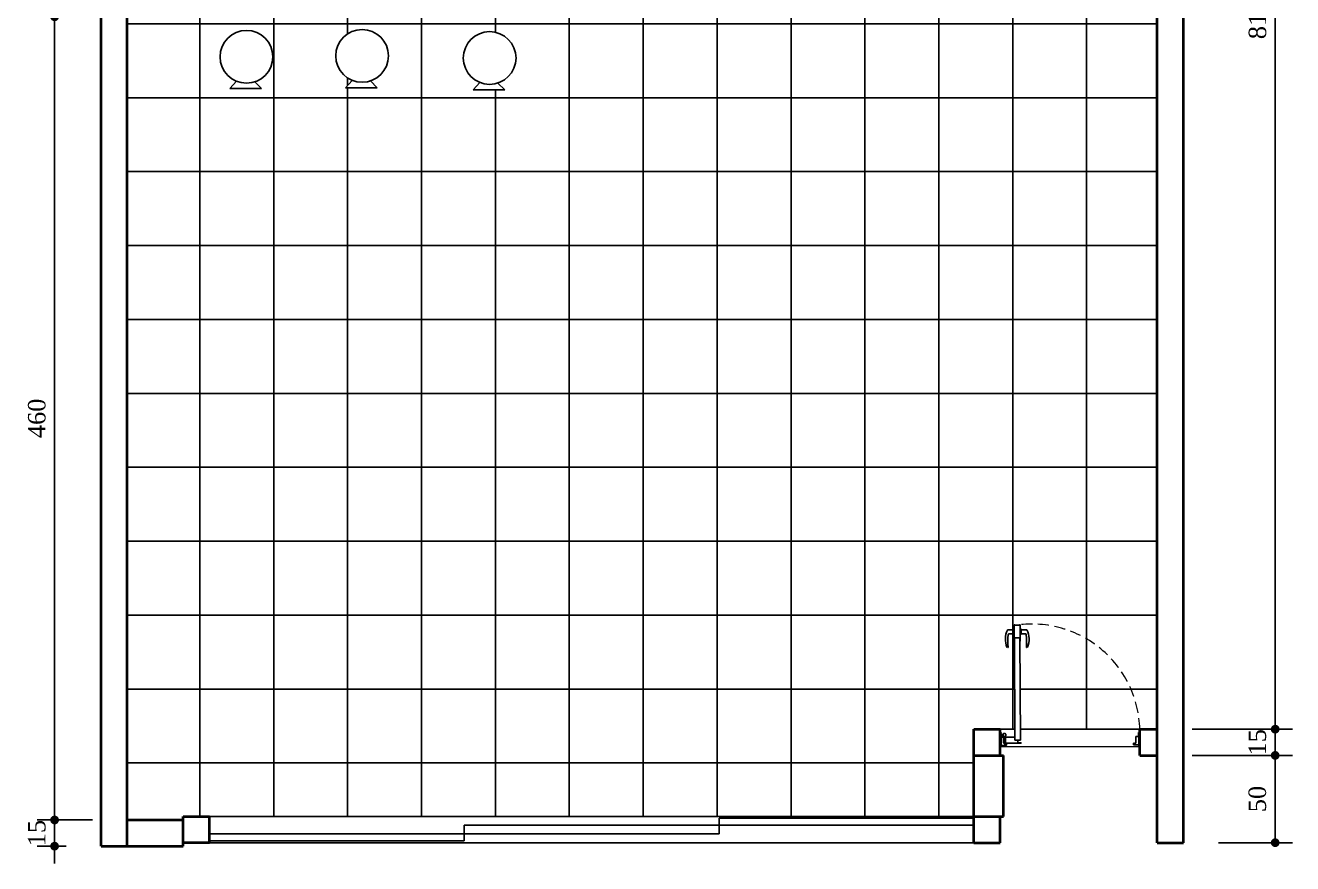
# Model space of a CAD drawing. Header units: millimetres. Extents: x 124972 to 152645, y 1647 to 10452.
# Drawn here: x 151919 to 152645, y 8028 to 8508 of the extents above; entities that cross this region are included whole.
import ezdxf

# ---------------------------------------------------------------- set-up
doc = ezdxf.new("R2010")
doc.units = ezdxf.units.MM
doc.linetypes.add('HIDDEN', pattern=[9.525, 6.35, -3.175])
for name, color, linetype in [('ACESSORIOS', 2, 'Continuous'), ('Hachuria - Moveis', 1, 'Continuous'), ('Piso', 55, 'Continuous'), ('PN010', 1, 'Continuous')]:
    doc.layers.add(name, color=color, linetype=linetype)
doc.layers.add('Parede Corte', color=4, linetype='Continuous', lineweight=40)
doc.layers.add('Projeção Portas', color=55, linetype='HIDDEN', lineweight=5)
doc.styles.add('Valéria', font='romantic.ttf', dxfattribs={"height": 10})
doc.dimstyles.new('Cota - 50', dxfattribs={"dimtxt": 10, "dimasz": 5, "dimexe": 10, "dimexo": 20, "dimgap": 5, "dimtad": 1, "dimtxsty": 'Valéria', "dimblk": 'DOT', "dimcen": 0, "dimclrd": 12, "dimclre": 12, "dimclrt": 2, "dimazin": 2, "dimtfac": 1, "dimtix": 1, "dimtmove": 0, "dimatfit": 3, "dimldrblk": 'DOT', "dimfxl": 1, "dimarcsym": 0})

# ---------------------------------------------------------------- blocks, each defined once
blk = doc.blocks.new('_Dot')
at = {"color": 0, "linetype": 'ByBlock', "lineweight": -2}
blk.add_line((-0.5, 0), (-1, 0), dxfattribs=at)
at = {"color": 0, "linetype": 'ByBlock', "const_width": 0.5}
blk.add_lwpolyline([(-0.25, 0, 1), (0.25, 0, 1)], format="xyb", close=True, dxfattribs=at)
blk = doc.blocks.new('*D1223')
at = {"color": 12, "lineweight": -2, "transparency": 16777216}
for p, q in [((152602.45, 8918.01), (152645.02, 8918.01)), ((152635.02, 8913.01), (152635.02, 8110.01)), ((152587.45, 8105.01), (152645.02, 8105.01))]:
    blk.add_line(p, q, dxfattribs=at)
at = {"layer": 'Defpoints', "color": 0, "transparency": 16777216}
for p in [(152582.45, 8918.01), (152567.45, 8105.01), (152635.02, 8105.01)]:
    blk.add_point(p, dxfattribs=at)
at = {"color": 12, "lineweight": -2, "transparency": 16777216, "xscale": 5, "yscale": 5, "zscale": 5}
for p, rotation in [((152635.02, 8918.01), 90), ((152635.02, 8105.01), 270)]:
    blk.add_blockref('_Dot', p, dxfattribs=dict(at, rotation=rotation))
at = {"color": 2, "transparency": 16777216, "insert": (152624.92, 8511.51), "char_height": 10, "attachment_point": 5, "rotation": 90, "style": 'Valéria'}
blk.add_mtext('813', dxfattribs=at)
blk = doc.blocks.new('*D1224')
at = {"color": 12, "lineweight": -2, "transparency": 16777216}
for p, q in [((152635.02, 8110.01), (152635.02, 8115.01)), ((152587.45, 8105.01), (152645.02, 8105.01)), ((152635.02, 8105.01), (152635.02, 8090.01)), ((152587.45, 8090.01), (152645.02, 8090.01)), ((152635.02, 8085.01), (152635.02, 8080.01))]:
    blk.add_line(p, q, dxfattribs=at)
at = {"layer": 'Defpoints', "color": 0, "transparency": 16777216}
for p in [(152567.45, 8105.01), (152567.45, 8090.01), (152635.02, 8090.01)]:
    blk.add_point(p, dxfattribs=at)
at = {"color": 12, "lineweight": -2, "transparency": 16777216, "xscale": 5, "yscale": 5, "zscale": 5}
for p, rotation in [((152635.02, 8105.01), 270), ((152635.02, 8090.01), 90)]:
    blk.add_blockref('_Dot', p, dxfattribs=dict(at, rotation=rotation))
at = {"color": 2, "transparency": 16777216, "insert": (152624.83, 8097.51), "char_height": 10, "attachment_point": 5, "rotation": 90, "style": 'Valéria'}
blk.add_mtext('15', dxfattribs=at)
blk = doc.blocks.new('*D1225')
at = {"color": 12, "lineweight": -2, "transparency": 16777216}
for p, q in [((152587.45, 8090.01), (152645.02, 8090.01)), ((152635.02, 8085.01), (152635.02, 8045.01)), ((152602.45, 8040.01), (152645.02, 8040.01))]:
    blk.add_line(p, q, dxfattribs=at)
at = {"layer": 'Defpoints', "color": 0, "transparency": 16777216}
for p in [(152567.45, 8090.01), (152582.45, 8040.01), (152635.02, 8040.01)]:
    blk.add_point(p, dxfattribs=at)
at = {"color": 12, "lineweight": -2, "transparency": 16777216, "xscale": 5, "yscale": 5, "zscale": 5}
for p, rotation in [((152635.02, 8090.01), 90), ((152635.02, 8040.01), 270)]:
    blk.add_blockref('_Dot', p, dxfattribs=dict(at, rotation=rotation))
at = {"color": 2, "transparency": 16777216, "insert": (152624.83, 8065.01), "char_height": 10, "attachment_point": 5, "rotation": 90, "style": 'Valéria'}
blk.add_mtext('50', dxfattribs=at)
blk = doc.blocks.new('*D1226')
at = {"color": 12, "lineweight": -2, "transparency": 16777216}
for p, q in [((151957.45, 8513.01), (151925.79, 8513.01)), ((151935.79, 8508.01), (151935.79, 8058.01)), ((151957.45, 8053.01), (151925.79, 8053.01))]:
    blk.add_line(p, q, dxfattribs=at)
at = {"layer": 'Defpoints', "color": 0, "transparency": 16777216}
for p in [(151977.45, 8513.01), (151935.79, 8053.01), (151977.45, 8053.01)]:
    blk.add_point(p, dxfattribs=at)
at = {"color": 12, "lineweight": -2, "transparency": 16777216, "xscale": 5, "yscale": 5, "zscale": 5}
for p, rotation in [((151935.79, 8513.01), 90), ((151935.79, 8053.01), 270)]:
    blk.add_blockref('_Dot', p, dxfattribs=dict(at, rotation=rotation))
at = {"color": 2, "transparency": 16777216, "insert": (151925.64, 8283.01), "char_height": 10, "attachment_point": 5, "rotation": 90, "style": 'Valéria'}
blk.add_mtext('460', dxfattribs=at)
blk = doc.blocks.new('*D1227')
at = {"color": 12, "lineweight": -2, "transparency": 16777216}
for p, q in [((151935.79, 8058.01), (151935.79, 8063.01)), ((151957.45, 8053.01), (151925.79, 8053.01)), ((151935.79, 8053.01), (151935.79, 8038.01)), ((151942.45, 8038.01), (151925.79, 8038.01)), ((151935.79, 8033.01), (151935.79, 8028.01))]:
    blk.add_line(p, q, dxfattribs=at)
at = {"layer": 'Defpoints', "color": 0, "transparency": 16777216}
for p in [(151977.45, 8053.01), (151935.79, 8038.01), (151962.45, 8038.01)]:
    blk.add_point(p, dxfattribs=at)
at = {"color": 12, "lineweight": -2, "transparency": 16777216, "xscale": 5, "yscale": 5, "zscale": 5}
for p, rotation in [((151935.79, 8053.01), 270), ((151935.79, 8038.01), 90)]:
    blk.add_blockref('_Dot', p, dxfattribs=dict(at, rotation=rotation))
at = {"color": 2, "transparency": 16777216, "insert": (151925.6, 8045.51), "char_height": 10, "attachment_point": 5, "rotation": 90, "style": 'Valéria'}
blk.add_mtext('15', dxfattribs=at)

msp = doc.modelspace()

# ---------------------------------------------------------------- hatches: boundary and pattern name
at = {"layer": 'Piso'}
h = msp.add_hatch(dxfattribs=at)
h.set_pattern_fill('ANSI37', color=256, scale=13.33333, angle=-45)
h.paths.add_polyline_path([(152175.478, 8471.219), (152179.323, 8475.416, -0.3051725), (152169.906, 8489.408, -1), (152200.113, 8489.408, -0.3229103), (152189.782, 8475.078), (152193.662, 8471.219)], flags=16)
h.paths.add_polyline_path([(152120.574, 8472.416), (152102.39, 8472.416), (152106.235, 8476.614, -0.3051725), (152096.818, 8490.606, -1), (152127.026, 8490.606, -0.3229103), (152116.694, 8476.276)], flags=16)
h.paths.add_polyline_path([(152054.361, 8471.893), (152036.178, 8471.893), (152040.023, 8476.09, -0.3051725), (152030.605, 8490.082, -1), (152060.813, 8490.082, -0.3229103), (152050.481, 8475.752)], flags=16)
h.paths.add_polyline_path([(152485.884, 8105.006), (152485.641, 8157.309), (152488.822, 8157.324), (152489.065, 8105.006), (152567.445, 8105.006), (152567.445, 8648.006), (152484.445, 8648.006), (152484.445, 8918.006), (152384.445, 8918.006), (152384.445, 8633.006), (152311.441, 8633.006), (152311.441, 8630.006), (152127.445, 8630.006), (152127.445, 8633.006), (152119.445, 8633.006), (152119.445, 8918.006), (151977.445, 8918.006), (151980.291, 8908.29), (151982.125, 8908.29), (151982.125, 8912.873), (152052.25, 8912.873), (152053.166, 8911.04), (152053.166, 8844.779), (152055.916, 8844.779), (152055.916, 8847.79), (152057.75, 8847.79), (152057.75, 8843.207), (152053.166, 8843.207), (152053.166, 8838.623), (151982.125, 8838.623), (151980.291, 8843.207), (151977.445, 8843.207), (151977.445, 8828.006), (152037.445, 8828.006), (152037.445, 8655.506), (152067.3, 8655.506), (152067.3, 8553.006), (152277.445, 8553.006), (152277.445, 8513.006), (151977.445, 8513.006), (151977.445, 8053.006), (152009.445, 8053.006), (152009.445, 8055.006), (152462.445, 8055.006), (152462.445, 8105.006)])

# ---------------------------------------------------------------- linework, layer by layer
at = {"color": 1}
for p, q in [((152484.961, 8161.966), (152481.893, 8161.952)), ((152484.959, 8162.216), (152484.971, 8159.666)), ((152485.069, 8162.316), (152485.059, 8162.316)), ((152485.447, 8164.818), (152485.84, 8164.82)), ((152485.491, 8155.358), (152485.447, 8164.818)), ((152485.474, 8159.008), (152485.457, 8162.628)), ((152485.84, 8164.82), (152485.841, 8164.62)), ((152485.841, 8164.62), (152486.208, 8164.622)), ((152486.208, 8164.622), (152486.238, 8164.592)), ((152486.238, 8164.592), (152486.268, 8164.622)), ((152486.268, 8164.622), (152486.298, 8164.592)), ((152486.298, 8164.592), (152486.328, 8164.622)), ((152486.328, 8164.622), (152486.358, 8164.592)), ((152486.358, 8164.592), (152486.388, 8164.622)), ((152486.388, 8164.622), (152486.418, 8164.593)), ((152486.418, 8164.593), (152486.448, 8164.623)), ((152486.448, 8164.623), (152486.478, 8164.593)), ((152486.478, 8164.593), (152486.508, 8164.623)), ((152486.508, 8164.623), (152486.538, 8164.593)), ((152486.538, 8164.593), (152486.568, 8164.623)), ((152486.568, 8164.623), (152486.598, 8164.593)), ((152486.598, 8164.593), (152486.628, 8164.624)), ((152486.628, 8164.624), (152486.658, 8164.594)), ((152486.658, 8164.594), (152486.688, 8164.624)), ((152486.688, 8164.624), (152486.718, 8164.594)), ((152486.718, 8164.594), (152486.748, 8164.624)), ((152486.748, 8164.624), (152486.778, 8164.594)), ((152486.778, 8164.594), (152486.808, 8164.624)), ((152486.808, 8164.624), (152486.838, 8164.595)), ((152486.838, 8164.595), (152486.868, 8164.625)), ((152486.868, 8164.625), (152486.898, 8164.595)), ((152486.898, 8164.595), (152486.928, 8164.625)), ((152486.928, 8164.625), (152487.468, 8164.627)), ((152487.468, 8164.627), (152487.498, 8164.598)), ((152487.498, 8164.598), (152487.528, 8164.628)), ((152487.528, 8164.628), (152487.558, 8164.598)), ((152487.558, 8164.598), (152487.588, 8164.628)), ((152487.588, 8164.628), (152487.618, 8164.598)), ((152487.618, 8164.598), (152487.648, 8164.628)), ((152487.648, 8164.628), (152487.678, 8164.598)), ((152487.678, 8164.598), (152487.708, 8164.629)), ((152487.708, 8164.629), (152487.738, 8164.599)), ((152487.738, 8164.599), (152487.768, 8164.629)), ((152487.768, 8164.629), (152487.798, 8164.599)), ((152487.798, 8164.599), (152487.828, 8164.629)), ((152487.828, 8164.629), (152487.858, 8164.599)), ((152487.858, 8164.599), (152487.888, 8164.629)), ((152487.888, 8164.629), (152487.918, 8164.6)), ((152487.918, 8164.6), (152487.948, 8164.63)), ((152487.948, 8164.63), (152487.978, 8164.6)), ((152487.978, 8164.6), (152488.008, 8164.63)), ((152488.008, 8164.63), (152488.038, 8164.6)), ((152488.038, 8164.6), (152488.068, 8164.63)), ((152488.068, 8164.63), (152488.098, 8164.6)), ((152488.098, 8164.6), (152488.128, 8164.631)), ((152488.128, 8164.631), (152488.158, 8164.601)), ((152488.158, 8164.601), (152488.188, 8164.631)), ((152488.188, 8164.631), (152488.555, 8164.633)), ((152488.554, 8164.833), (152488.947, 8164.834)), ((152488.555, 8164.633), (152488.554, 8164.833)), ((152488.947, 8164.834), (152488.991, 8155.374)), ((152488.974, 8159.024), (152488.957, 8162.644)), ((152489.349, 8162.336), (152489.359, 8162.336)), ((152489.459, 8162.237), (152489.471, 8159.687)), ((152489.461, 8161.987), (152492.528, 8162.001)), ((152482.636, 8159.655), (152484.971, 8159.666)), ((152484.971, 8159.666), (152484.972, 8159.416)), ((152485.073, 8159.316), (152485.083, 8159.316)), ((152485.641, 8155.359), (152485.491, 8155.358)), ((152488.832, 8157.324), (152485.632, 8157.309)), ((152485.632, 8157.309), (152485.641, 8155.359)), ((152485.913, 8098.74), (152485.641, 8157.309)), ((152489.094, 8098.755), (152488.822, 8157.324)), ((152488.841, 8155.374), (152488.832, 8157.324)), ((152488.991, 8155.374), (152488.841, 8155.374)), ((152489.373, 8159.336), (152489.363, 8159.336)), ((152491.806, 8159.698), (152489.471, 8159.687)), ((152489.471, 8159.687), (152489.472, 8159.437)), ((152478.154, 8102.984), (152477.454, 8102.981)), ((152477.454, 8102.981), (152477.46, 8101.751)), ((152477.607, 8102.381), (152477.605, 8102.781)), ((152477.605, 8102.781), (152477.605, 8102.781)), ((152477.607, 8102.381), (152477.607, 8102.381)), ((152477.608, 8102.181), (152478.008, 8102.183)), ((152477.61, 8101.751), (152477.608, 8102.181)), ((152477.655, 8102.831), (152478.069, 8102.833)), ((152477.655, 8102.831), (152477.655, 8102.831)), ((152478.071, 8102.333), (152477.657, 8102.331)), ((152477.657, 8102.331), (152477.657, 8102.331)), ((152478.008, 8102.183), (152478.008, 8102.183)), ((152478.058, 8102.133), (152478.058, 8102.133)), ((152478.058, 8102.133), (152478.088, 8095.783)), ((152478.069, 8102.833), (152478.119, 8102.784)), ((152478.121, 8102.384), (152478.071, 8102.333)), ((152478.119, 8102.784), (152478.205, 8102.834)), ((152478.207, 8102.334), (152478.121, 8102.384)), ((152478.154, 8102.984), (152478.154, 8102.984)), ((152478.205, 8102.834), (152478.205, 8102.934)), ((152478.205, 8102.934), (152478.205, 8102.934)), ((152478.216, 8100.454), (152478.207, 8102.334)), ((152479.172, 8101.285, 19), (152479.168, 8102.185, 19)), ((152479.467, 8102.486, 19), (152480.367, 8102.49, 19)), ((152480.668, 8102.192, 19), (152480.672, 8101.292, 19)), ((152557.461, 8103.352), (152556.704, 8103.349)), ((152556.704, 8103.349), (152556.704, 8103.199)), ((152556.704, 8103.199), (152556.791, 8103.149)), ((152556.793, 8102.749), (152556.707, 8102.699)), ((152556.707, 8102.699), (152556.715, 8100.819)), ((152556.791, 8103.149), (152556.841, 8103.199)), ((152556.843, 8102.699), (152556.793, 8102.749)), ((152556.841, 8103.199), (152557.254, 8103.201)), ((152557.257, 8102.701), (152556.843, 8102.699)), ((152556.857, 8102.549), (152557.307, 8102.551)), ((152556.887, 8096.149), (152556.857, 8102.549)), ((152557.304, 8103.151), (152557.306, 8102.751)), ((152557.307, 8102.551), (152557.309, 8102.101)), ((152557.36, 8102.052), (152557.461, 8102.052)), ((152477.586, 8096.261), (152477.445, 8096.26)), ((152477.586, 8096.261), (152477.586, 8096.261)), ((152477.61, 8101.751), (152477.61, 8101.751)), ((152477.638, 8095.781), (152477.636, 8096.211)), ((152477.636, 8096.211), (152477.636, 8096.211)), ((152478.088, 8095.783), (152477.638, 8095.781)), ((152477.639, 8095.581), (152477.639, 8095.581)), ((152477.641, 8095.181), (152477.639, 8095.581)), ((152477.641, 8095.181), (152477.641, 8095.181)), ((152477.689, 8095.632), (152478.102, 8095.633)), ((152477.689, 8095.632), (152477.689, 8095.632)), ((152478.104, 8095.133), (152477.691, 8095.132)), ((152477.691, 8095.132), (152477.691, 8095.132)), ((152478.102, 8095.633), (152478.152, 8095.584)), ((152478.154, 8095.184), (152478.104, 8095.133)), ((152478.152, 8095.584), (152478.239, 8095.634)), ((152478.241, 8095.134), (152478.154, 8095.184)), ((152479.766, 8100.461), (152478.216, 8100.454)), ((152478.239, 8095.634), (152480.669, 8095.645)), ((152478.241, 8095.007), (152478.241, 8095.134)), ((152478.241, 8095.034), (152478.241, 8095.034)), ((152479.33, 8099.669), (152479.36, 8099.699)), ((152479.36, 8099.639), (152479.33, 8099.669)), ((152479.33, 8099.609), (152479.36, 8099.639)), ((152479.36, 8099.579), (152479.33, 8099.609)), ((152479.33, 8099.549), (152479.36, 8099.579)), ((152479.361, 8099.519), (152479.33, 8099.549)), ((152479.331, 8099.489), (152479.361, 8099.519)), ((152479.361, 8099.459), (152479.331, 8099.489)), ((152479.331, 8099.429), (152479.361, 8099.459)), ((152479.361, 8099.399), (152479.331, 8099.429)), ((152479.331, 8099.369), (152479.361, 8099.399)), ((152479.361, 8099.339), (152479.331, 8099.369)), ((152479.331, 8099.309), (152479.361, 8099.339)), ((152479.362, 8099.279), (152479.331, 8099.309)), ((152479.332, 8099.249), (152479.362, 8099.279)), ((152479.362, 8099.219), (152479.332, 8099.249)), ((152479.332, 8099.189), (152479.362, 8099.219)), ((152479.362, 8099.159), (152479.332, 8099.189)), ((152479.332, 8099.129), (152479.362, 8099.159)), ((152479.362, 8099.099), (152479.332, 8099.129)), ((152479.333, 8099.069), (152479.362, 8099.099)), ((152479.363, 8099.039), (152479.333, 8099.069)), ((152479.333, 8099.009), (152479.363, 8099.039)), ((152479.363, 8098.979), (152479.333, 8099.009)), ((152479.334, 8098.709), (152479.364, 8098.739)), ((152479.364, 8098.679), (152479.334, 8098.709)), ((152479.336, 8098.409), (152479.366, 8098.439)), ((152479.366, 8098.379), (152479.336, 8098.409)), ((152479.336, 8098.349), (152479.366, 8098.379)), ((152479.366, 8098.319), (152479.336, 8098.349)), ((152479.336, 8098.289), (152479.366, 8098.319)), ((152479.366, 8098.259), (152479.336, 8098.289)), ((152479.336, 8098.229), (152479.366, 8098.259)), ((152479.367, 8098.199), (152479.336, 8098.229)), ((152479.337, 8098.169), (152479.367, 8098.199)), ((152479.367, 8098.139), (152479.337, 8098.169)), ((152479.337, 8098.109), (152479.367, 8098.139)), ((152479.367, 8098.079), (152479.337, 8098.109)), ((152479.337, 8098.049), (152479.367, 8098.079)), ((152479.367, 8098.019), (152479.337, 8098.049)), ((152479.338, 8097.989), (152479.367, 8098.019)), ((152479.368, 8097.959), (152479.338, 8097.989)), ((152479.338, 8097.929), (152479.368, 8097.959)), ((152479.368, 8097.899), (152479.338, 8097.929)), ((152479.338, 8097.869), (152479.368, 8097.899)), ((152479.368, 8097.839), (152479.338, 8097.869)), ((152479.338, 8097.809), (152479.368, 8097.839)), ((152479.369, 8097.779), (152479.338, 8097.809)), ((152479.339, 8097.749), (152479.369, 8097.779)), ((152479.369, 8097.719), (152479.339, 8097.749)), ((152479.357, 8100.309), (152479.597, 8100.31)), ((152479.36, 8099.699), (152479.357, 8100.309)), ((152479.364, 8098.739), (152479.363, 8098.979)), ((152479.366, 8098.439), (152479.364, 8098.679)), ((152479.372, 8097.109), (152479.369, 8097.719)), ((152479.612, 8097.11), (152479.372, 8097.109)), ((152479.385, 8099.688, 19), (152479.382, 8100.238, 19)), ((152479.435, 8099.638, 19), (152479.385, 8099.688, 19)), ((152479.394, 8097.738, 19), (152479.444, 8097.788, 19)), ((152479.396, 8097.188, 19), (152479.394, 8097.738, 19)), ((152479.432, 8100.288, 19), (152479.542, 8100.288, 19)), ((152479.436, 8099.313, 19), (152479.435, 8099.638, 19)), ((152479.487, 8099.263, 19), (152479.436, 8099.313, 19)), ((152479.437, 8099.213, 19), (152479.487, 8099.263, 19)), ((152479.439, 8098.852, 19), (152479.437, 8099.213, 19)), ((152479.442, 8098.213, 19), (152479.44, 8098.567, 19)), ((152479.492, 8098.163, 19), (152479.442, 8098.213, 19)), ((152479.442, 8098.113, 19), (152479.492, 8098.163, 19)), ((152479.444, 8097.788, 19), (152479.442, 8098.113, 19)), ((152479.557, 8097.139, 19), (152479.447, 8097.138, 19)), ((152479.589, 8100.987, 19), (152479.474, 8100.986, 19)), ((152479.592, 8100.239, 19), (152479.593, 8100.014, 19)), ((152479.597, 8100.31), (152479.598, 8100.04)), ((152479.598, 8100.04), (152479.598, 8100.04)), ((152479.605, 8097.414, 19), (152479.606, 8097.189, 19)), ((152479.61, 8097.38), (152479.61, 8097.38)), ((152479.61, 8097.38), (152479.612, 8097.11)), ((152479.646, 8100.016), (152479.768, 8100.106)), ((152479.646, 8100.016), (152479.646, 8100.016)), ((152479.781, 8097.323), (152479.657, 8097.406)), ((152479.657, 8097.406), (152479.657, 8097.406)), ((152479.671, 8099.973, 19), (152479.793, 8100.056, 19)), ((152479.805, 8097.374, 19), (152479.683, 8097.456, 19)), ((152479.768, 8100.106), (152479.766, 8100.461)), ((152479.784, 8096.661), (152479.781, 8097.323)), ((152480.559, 8096.665), (152479.784, 8096.661)), ((152479.793, 8100.056, 19), (152479.79, 8100.788, 19)), ((152479.807, 8097.065, 19), (152479.805, 8097.374, 19)), ((152480.076, 8097.215, 19), (152479.892, 8097.03, 19)), ((152480.063, 8099.966, 19), (152480.014, 8099.916, 19)), ((152480.014, 8099.916, 19), (152480.025, 8097.516, 19)), ((152480.025, 8097.516, 19), (152480.075, 8097.466, 19)), ((152480.06, 8100.789, 19), (152480.063, 8099.966, 19)), ((152480.075, 8097.466, 19), (152480.076, 8097.215, 19)), ((152485.905, 8100.49), (152480.086, 8100.463)), ((152480.086, 8100.463), (152480.088, 8100.07)), ((152480.088, 8100.07), (152480.18, 8100.022)), ((152480.192, 8097.405), (152480.101, 8097.356)), ((152480.101, 8097.356), (152480.102, 8096.963)), ((152480.102, 8096.963), (152489.462, 8097.006)), ((152480.257, 8100.314), (152480.497, 8100.315)), ((152480.258, 8100.064), (152480.257, 8100.314)), ((152480.374, 8100.99, 19), (152480.259, 8100.99, 19)), ((152480.272, 8097.114), (152480.271, 8097.364)), ((152480.512, 8097.115), (152480.272, 8097.114)), ((152480.485, 8096.315), (152480.484, 8096.565)), ((152480.484, 8096.565), (152480.609, 8096.565)), ((152481.035, 8096.317), (152480.485, 8096.315)), ((152480.497, 8100.315), (152480.5, 8099.705)), ((152480.5, 8099.705), (152480.53, 8099.675)), ((152480.53, 8099.675), (152480.5, 8099.645)), ((152480.5, 8099.645), (152480.53, 8099.615)), ((152480.53, 8099.615), (152480.5, 8099.585)), ((152480.5, 8099.585), (152480.53, 8099.555)), ((152480.53, 8099.555), (152480.5, 8099.525)), ((152480.5, 8099.525), (152480.531, 8099.495)), ((152480.531, 8099.495), (152480.501, 8099.465)), ((152480.501, 8099.465), (152480.531, 8099.435)), ((152480.531, 8099.435), (152480.501, 8099.405)), ((152480.501, 8099.405), (152480.531, 8099.375)), ((152480.531, 8099.375), (152480.501, 8099.345)), ((152480.501, 8099.345), (152480.531, 8099.315)), ((152480.531, 8099.315), (152480.502, 8099.285)), ((152480.502, 8099.285), (152480.532, 8099.255)), ((152480.532, 8099.255), (152480.502, 8099.225)), ((152480.502, 8099.225), (152480.532, 8099.195)), ((152480.532, 8099.195), (152480.502, 8099.165)), ((152480.502, 8099.165), (152480.532, 8099.135)), ((152480.532, 8099.135), (152480.502, 8099.105)), ((152480.502, 8099.105), (152480.533, 8099.075)), ((152480.533, 8099.075), (152480.503, 8099.045)), ((152480.503, 8099.045), (152480.533, 8099.015)), ((152480.533, 8099.015), (152480.503, 8098.985)), ((152480.503, 8098.985), (152480.504, 8098.745)), ((152480.504, 8098.745), (152480.534, 8098.715)), ((152480.534, 8098.715), (152480.504, 8098.685)), ((152480.504, 8098.685), (152480.506, 8098.445)), ((152480.506, 8098.445), (152480.536, 8098.415)), ((152480.536, 8098.415), (152480.506, 8098.385)), ((152480.506, 8098.385), (152480.536, 8098.355)), ((152480.536, 8098.355), (152480.506, 8098.325)), ((152480.506, 8098.325), (152480.536, 8098.295)), ((152480.536, 8098.295), (152480.506, 8098.265)), ((152480.506, 8098.265), (152480.536, 8098.235)), ((152480.536, 8098.235), (152480.507, 8098.205)), ((152480.507, 8098.205), (152480.537, 8098.175)), ((152480.537, 8098.175), (152480.507, 8098.145)), ((152480.507, 8098.145), (152480.537, 8098.115)), ((152480.537, 8098.115), (152480.507, 8098.085)), ((152480.507, 8098.085), (152480.537, 8098.055)), ((152480.537, 8098.055), (152480.507, 8098.025)), ((152480.507, 8098.025), (152480.538, 8097.995)), ((152480.538, 8097.995), (152480.508, 8097.965)), ((152480.508, 8097.965), (152480.538, 8097.935)), ((152480.538, 8097.935), (152480.508, 8097.905)), ((152480.508, 8097.905), (152480.538, 8097.875)), ((152480.538, 8097.875), (152480.508, 8097.845)), ((152480.508, 8097.845), (152480.538, 8097.815)), ((152480.538, 8097.815), (152480.509, 8097.785)), ((152480.509, 8097.785), (152480.539, 8097.755)), ((152480.539, 8097.755), (152480.509, 8097.725)), ((152480.509, 8097.725), (152480.512, 8097.115)), ((152480.559, 8096.665), (152480.559, 8096.665)), ((152480.609, 8096.565), (152480.609, 8096.615)), ((152480.609, 8096.615), (152480.609, 8096.615)), ((152480.669, 8095.645), (152480.669, 8095.645)), ((152480.909, 8096.617), (152480.909, 8096.567)), ((152480.909, 8096.617), (152480.909, 8096.617)), ((152480.909, 8096.567), (152481.034, 8096.567)), ((152481.184, 8096.668), (152480.959, 8096.667)), ((152480.959, 8096.667), (152480.959, 8096.667)), ((152481.034, 8096.567), (152481.035, 8096.317)), ((152481.186, 8096.168), (152481.184, 8096.668)), ((152481.186, 8096.168), (152481.186, 8096.168)), ((152489.104, 8098.755), (152485.913, 8098.74)), ((152487.512, 8097.147), (152487.504, 8098.747)), ((152489.462, 8097.156), (152487.512, 8097.147)), ((152489.462, 8097.006), (152489.462, 8097.156)), ((152554.008, 8097.006), (152553.783, 8097.005)), ((152553.783, 8097.005), (152553.785, 8096.505)), ((152553.935, 8096.656), (152553.933, 8096.906)), ((152553.933, 8096.906), (152554.058, 8096.906)), ((152554.485, 8096.658), (152553.935, 8096.656)), ((152554.058, 8096.906), (152554.058, 8096.956)), ((152554.308, 8095.987), (152556.738, 8095.999)), ((152554.358, 8096.958), (152554.358, 8096.908)), ((152554.358, 8096.908), (152554.483, 8096.908)), ((152555.183, 8097.011), (152554.408, 8097.008)), ((152554.483, 8096.908), (152554.485, 8096.658)), ((152556.715, 8100.819), (152555.165, 8100.811)), ((152555.165, 8100.811), (152555.183, 8097.011)), ((152556.738, 8095.999), (152556.825, 8095.949)), ((152556.826, 8095.549), (152556.74, 8095.499)), ((152556.74, 8095.499), (152556.74, 8095.399)), ((152556.825, 8095.949), (152556.874, 8095.999)), ((152556.877, 8095.499), (152556.826, 8095.549)), ((152556.874, 8095.999), (152557.288, 8096.001)), ((152557.29, 8095.501), (152556.877, 8095.499)), ((152557.337, 8096.151), (152556.887, 8096.149)), ((152557.335, 8096.581), (152557.337, 8096.151)), ((152557.338, 8095.951), (152557.34, 8095.551)), ((152557.461, 8096.632), (152557.385, 8096.632))]:
    msp.add_line(p, q, dxfattribs=at)
for centre, radius, start, end in [((152492.59, 8156.497), 12.145, 154.060252, 201.946011), ((152481.894, 8161.701), 0.25, 90.303087, 154.394017), ((152485.059, 8162.216), 0.1, 90.266082, 180.266082), ((152485.069, 8162.406), 0.09, 270.266082, 0.266082), ((152485.419, 8162.408), 0.26, 90.266082, 180.266082), ((152485.417, 8162.628), 0.04, 0.266082, 90.266082), ((152488.997, 8162.645), 0.04, 90.266082, 180.266082), ((152488.998, 8162.425), 0.26, 0.266082, 90.266082), ((152489.348, 8162.426), 0.09, 180.266082, 270.266082), ((152489.359, 8162.236), 0.1, 0.266082, 90.266082), ((152492.529, 8161.751), 0.25, 26.138147, 90.229076), ((152481.882, 8156.447), 12.145, 338.586152, 26.471911), ((152516.972, 8155.717), 35.14, 174.538932, 185.942898), ((152482.64, 8159.005), 0.65, 90.284558, 175.014016), ((152485.072, 8159.416), 0.1, 180.266082, 270.266082), ((152485.083, 8159.226), 0.09, 0.266082, 90.266082), ((152485.433, 8159.228), 0.26, 180.266082, 270.266082), ((152485.434, 8159.008), 0.04, 270.266082, 0.266082), ((152489.014, 8159.025), 0.04, 180.266082, 270.266082), ((152489.013, 8159.245), 0.26, 270.266082, 0.266082), ((152489.363, 8159.246), 0.09, 90.266082, 180.266082), ((152489.372, 8159.436), 0.1, 270.266082, 0.266082), ((152491.809, 8159.047), 0.65, 5.518147, 90.247605), ((152457.508, 8155.441), 35.14, 354.589265, 5.993232), ((152481.558, 8152.05), 0.25, 201.660612, 270.224301), ((152481.773, 8152.051), 0.25, 270.288891, 6.378142), ((152492.74, 8152.102), 0.25, 174.154021, 270.243272), ((152492.955, 8152.103), 0.25, 270.307862, 338.871551), ((152477.655, 8102.781), 0.05, 90.266082, 180.266082), ((152477.657, 8102.381), 0.05, 180.266082, 270.266082), ((152478.008, 8102.133), 0.05, 0.266082, 90.266082), ((152478.155, 8102.934), 0.05, 0.266082, 90.266082), ((152479.468, 8102.186, 19), 0.3, 90.266082, 180.266082), ((152480.368, 8102.19, 19), 0.3, 0.266082, 90.266082), ((152557.254, 8103.151), 0.05, 0.27754, 90.266082), ((152557.256, 8102.751), 0.05, 270.267514, 0.264649), ((152557.359, 8102.102), 0.05, 180.266082, 270.266082), ((152477.56, 8101.751), 0.05, 270.266082, 0.266082), ((152477.586, 8096.211), 0.05, 0.266082, 90.266082), ((152477.689, 8095.582), 0.05, 90.266082, 180.266082), ((152477.691, 8095.182), 0.05, 180.266082, 270.266082), ((152479.472, 8101.286, 19), 0.3, 180.266082, 270.266082), ((152479.432, 8100.238, 19), 0.05, 90.266082, 180.266082), ((152479.446, 8097.188, 19), 0.05, 180.266082, 270.266082), ((152479.542, 8100.238, 19), 0.05, 0.266082, 90.266082), ((152479.556, 8097.189, 19), 0.05, 270.266082, 0.266082), ((152479.59, 8100.787, 19), 0.2, 0.266082, 90.266082), ((152479.643, 8100.014, 19), 0.05, 180.266082, 304.266082), ((152479.628, 8100.041), 0.03, 180.266082, 305.527262), ((152479.655, 8097.414, 19), 0.05, 56.266082, 180.266082), ((152479.64, 8097.381), 0.03, 56.267137, 180.266082), ((152479.857, 8097.065, 19), 0.05, 180.266082, 315.266082), ((152480.26, 8100.79, 19), 0.2, 90.266082, 180.266082), ((152480.208, 8100.063), 0.05, 236.266082, 0.266082), ((152480.221, 8097.363), 0.05, 0.266082, 124.266082), ((152480.372, 8101.29, 19), 0.3, 270.266082, 0.266082), ((152480.559, 8096.615), 0.05, 0.266082, 90.266082), ((152480.666, 8096.165), 0.52, 270.266082, 0.266082), ((152480.959, 8096.617), 0.05, 90.266082, 180.266082), ((152554.305, 8096.507), 0.52, 180.266082, 270.267184), ((152554.008, 8096.956), 0.05, 0.253988, 90.286895), ((152554.408, 8096.958), 0.05, 90.266082, 180.277542), ((152557.288, 8095.951), 0.05, 0.270745, 90.266082), ((152557.29, 8095.551), 0.05, 270.253735, 0.266971), ((152557.385, 8096.582), 0.05, 90.266082, 180.266082)]:
    msp.add_arc(centre, radius, start, end, dxfattribs=at)
at = {"layer": 'ACESSORIOS'}
for p, q in [((152477.445, 8095.007, -0.232), (152557.461, 8094.976)), ((152316.445, 8045.006), (152316.445, 8054.006)), ((152316.445, 8054.006), (152462.445, 8054.006)), ((152024.445, 8045.006), (152316.445, 8045.006)), ((152170.445, 8050.006), (152462.445, 8050.006)), ((152170.445, 8041.006), (152170.445, 8050.006)), ((152024.445, 8041.006), (152170.445, 8041.006))]:
    msp.add_line(p, q, dxfattribs=at)
at = {"layer": 'Hachuria - Moveis'}
for p, q in [((152036.178, 8471.893), (152040.023, 8476.09)), ((152050.481, 8475.752), (152054.361, 8471.893)), ((152102.39, 8472.416), (152106.235, 8476.614)), ((152120.574, 8472.416), (152102.39, 8472.416)), ((152116.694, 8476.276), (152120.574, 8472.416)), ((152175.478, 8471.219), (152179.323, 8475.416)), ((152189.782, 8475.078), (152193.662, 8471.219)), ((152054.361, 8471.893), (152036.178, 8471.893)), ((152193.662, 8471.219), (152175.478, 8471.219))]:
    msp.add_line(p, q, dxfattribs=at)
for centre in [(152045.709, 8490.082), (152111.922, 8490.606), (152185.01, 8489.408)]:
    msp.add_circle(centre, 15.104, dxfattribs=at)
at = {"layer": 'Parede Corte'}
for p, q in [((152567.445, 8040.006), (152567.445, 8918.006)), ((152582.445, 8040.006), (152582.445, 8918.006)), ((151962.445, 8038.006), (151962.445, 8553.006)), ((151977.445, 8038.006), (151977.445, 8553.006)), ((152462.445, 8040.006), (152462.445, 8105.006)), ((152462.445, 8105.006), (152477.445, 8105.006)), ((152477.445, 8090.006), (152477.445, 8105.006)), ((152557.445, 8090.006), (152557.445, 8105.006)), ((152557.445, 8105.006), (152567.445, 8105.006)), ((152462.445, 8090.006), (152479.445, 8090.006)), ((152479.445, 8055.006), (152479.445, 8090.006)), ((152557.445, 8090.006), (152567.445, 8090.006)), ((151977.445, 8053.006), (152009.445, 8053.006)), ((152009.445, 8038.006), (152009.445, 8055.006)), ((152009.445, 8055.006), (152024.445, 8055.006)), ((152024.445, 8040.006), (152024.445, 8055.006)), ((152462.445, 8055.006), (152479.445, 8055.006)), ((152477.445, 8040.006), (152477.445, 8055.006)), ((151962.445, 8038.006), (152009.445, 8038.006)), ((152024.445, 8040.006), (152009.445, 8040.006)), ((152462.445, 8040.006), (152477.445, 8040.006)), ((152567.445, 8040.006), (152582.445, 8040.006))]:
    msp.add_line(p, q, dxfattribs=at)
at = {"layer": 'PN010'}
for p, q in [((152485.883, 8105.039), (152477.445, 8105.006)), ((152557.461, 8104.976), (152489.065, 8105.039)), ((152556.74, 8095.399), (152556.826, 8095.353)), ((152556.826, 8095.353), (152556.876, 8095.419)), ((152556.876, 8095.419), (152557.461, 8095.419)), ((152024.445, 8055.006), (152462.445, 8055.006)), ((152024.445, 8040.006), (152462.445, 8040.006))]:
    msp.add_line(p, q, dxfattribs=at)
msp.add_arc((152477.546, 8101.797), 0.0974, 208.663665, 278.735744, dxfattribs=at)
at = {"layer": 'Projeção Portas'}
msp.add_arc((152495.706, 8103.432), 61.773, 1.431934, 96.28174, dxfattribs=at)

# ---------------------------------------------------------------- dimensions: what is measured, and where the dimension line sits
for base, p1, p2, picture, middle in [((152635.022, 8105.006), (152582.445, 8918.006), (152567.445, 8105.006), '*D1223', (152624.919, 8511.506)), ((152635.022, 8090.006), (152567.445, 8105.006), (152567.445, 8090.006), '*D1224', (152624.83, 8097.506)), ((152635.022, 8040.006), (152567.445, 8090.006), (152582.445, 8040.006), '*D1225', (152624.83, 8065.006)), ((151935.79, 8038.006), (151977.445, 8053.006), (151962.445, 8038.006), '*D1227', (151925.598, 8045.506))]:
    dim = msp.add_linear_dim(base=base, p1=p1, p2=p2, angle=90, dimstyle='Cota - 50', override={"dimtmove": 1})
    dim.commit()
    dim.dimension.update_dxf_attribs({"geometry": picture, "text_midpoint": middle})
dim = msp.add_linear_dim(base=(151935.79, 8053.006), p1=(151977.445, 8513.006), p2=(151977.445, 8053.006), angle=90, dimstyle='Cota - 50')
dim.commit()
dim.dimension.update_dxf_attribs({"geometry": '*D1226', "text_midpoint": (151925.642, 8283.006)})

doc.saveas('drawing.dxf')
